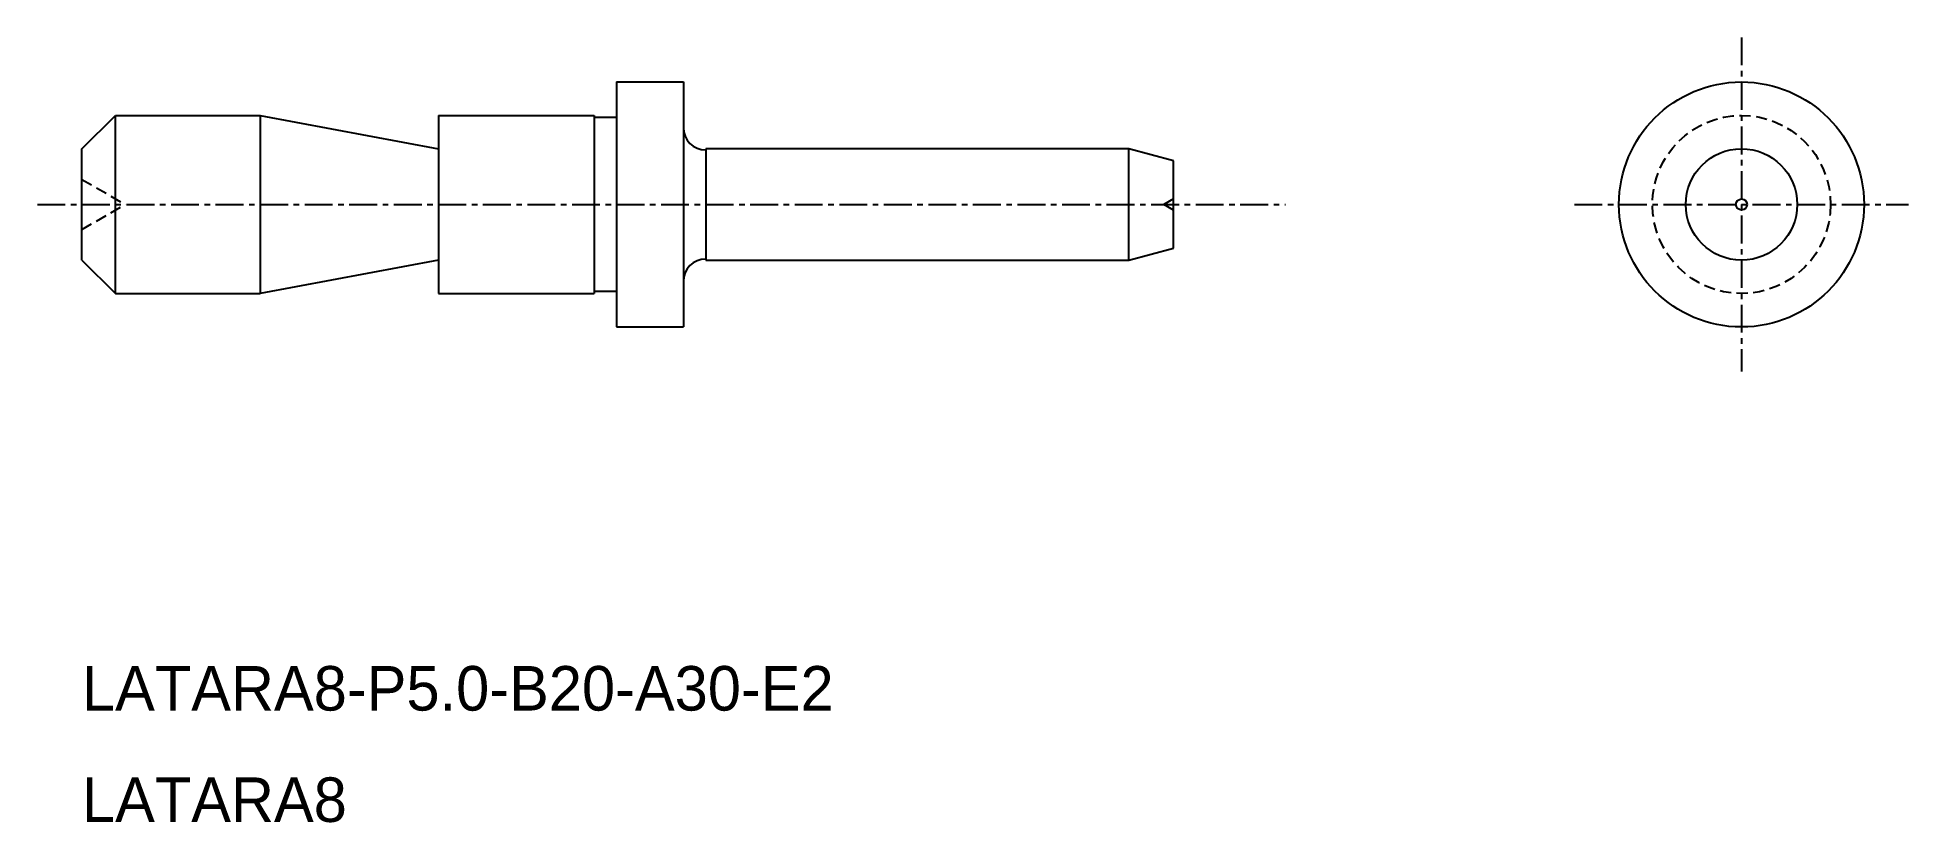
# Model space of a CAD drawing. Extents: x -1486.1 to -1402.1, y -1103.5 to -1068.2.
import ezdxf

# ---------------------------------------------------------------- set-up
doc = ezdxf.new("R2010")
doc.units = 0
doc.linetypes.add('CENTER', pattern=[2, 1.25, -0.25, 0.25, -0.25])
doc.linetypes.add('DASHED', pattern=[0.75, 0.5, -0.25])
doc.layers.get('0').update_dxf_attribs({"linetype": 'CONTINUOUS'})
doc.layers.add('CENTER', color=1, linetype='CENTER')

msp = doc.modelspace()

# ---------------------------------------------------------------- linework, layer by layer
at = {"color": 7, "linetype": 'CONTINUOUS'}
for p, q in [((-1460.149, -1070.2), (-1457.149, -1070.2)), ((-1460.149, -1070.2), (-1460.149, -1081.2)), ((-1457.149, -1070.2), (-1457.149, -1081.2)), ((-1484.149, -1073.2), (-1482.649, -1071.7)), ((-1482.649, -1071.7), (-1476.149, -1071.7)), ((-1476.149, -1071.7), (-1476.149, -1079.7)), ((-1476.149, -1071.7), (-1468.149, -1073.2)), ((-1468.149, -1071.7), (-1468.149, -1079.7)), ((-1468.149, -1071.7), (-1461.149, -1071.7)), ((-1461.149, -1071.7), (-1461.149, -1079.7)), ((-1484.149, -1078.2), (-1484.149, -1073.2)), ((-1456.149, -1073.2), (-1456.149, -1078.2)), ((-1437.149, -1073.2), (-1456.149, -1073.2)), ((-1437.149, -1078.2), (-1437.149, -1073.2)), ((-1435.149, -1073.736), (-1437.149, -1073.2)), ((-1435.149, -1077.665), (-1435.149, -1073.736)), ((-1437.149, -1078.2), (-1435.149, -1077.665)), ((-1484.149, -1078.2), (-1482.649, -1079.7)), ((-1468.149, -1078.2), (-1476.149, -1079.7)), ((-1456.149, -1078.2), (-1437.149, -1078.2)), ((-1482.649, -1079.7), (-1476.149, -1079.7)), ((-1468.149, -1079.7), (-1461.149, -1079.7)), ((-1460.149, -1081.2), (-1457.149, -1081.2))]:
    msp.add_line(p, q, dxfattribs=at)
at = {"color": 3, "linetype": 'DASHED'}
for p, q in [((-1484.149, -1074.575), (-1482.2, -1075.7)), ((-1484.149, -1076.825), (-1482.2, -1075.7)), ((-1435.149, -1075.45), (-1435.582, -1075.7)), ((-1435.149, -1075.95), (-1435.582, -1075.7))]:
    msp.add_line(p, q, dxfattribs=at)
at = {"color": 7, "linetype": 'CONTINUOUS'}
for points in [[(-1460.149, -1071.8), (-1461.149, -1071.8)], [(-1460.149, -1079.6), (-1461.149, -1079.6)]]:
    msp.add_lwpolyline(points, dxfattribs=at)
for radius in [5.5, 2.5, 0.25]:
    msp.add_circle((-1409.649, -1075.7), radius, dxfattribs=at)
at = {"color": 3, "linetype": 'DASHED'}
msp.add_circle((-1409.649, -1075.7), 4, dxfattribs=at)
at = {"color": 7}
for centre, start, end in [((-1456.149, -1072.25), 180, 270), ((-1456.149, -1079.15), 90, 180)]:
    msp.add_arc(centre, 1, start, end, dxfattribs=at)
at = {"layer": 'CENTER', "color": 1, "linetype": 'CENTER'}
for p, q in [((-1409.649, -1068.2), (-1409.649, -1083.2)), ((-1486.149, -1075.7), (-1430.114, -1075.7)), ((-1417.149, -1075.7), (-1402.149, -1075.7))]:
    msp.add_line(p, q, dxfattribs=at)
at = {"layer": 'CENTER', "color": 7, "linetype": 'CONTINUOUS'}
msp.add_line((-1482.649, -1079.7), (-1482.649, -1071.7), dxfattribs=at)

# ---------------------------------------------------------------- texts
at = {"color": 7, "linetype": 'CONTINUOUS'}
for s, p in [('LATARA8-P5.0-B20-A30-E2', (-1484.149, -1098.422)), ('LATARA8', (-1484.149, -1103.422))]:
    msp.add_text(s, height=2, dxfattribs=at).set_placement(p)

doc.saveas('drawing.dxf')
